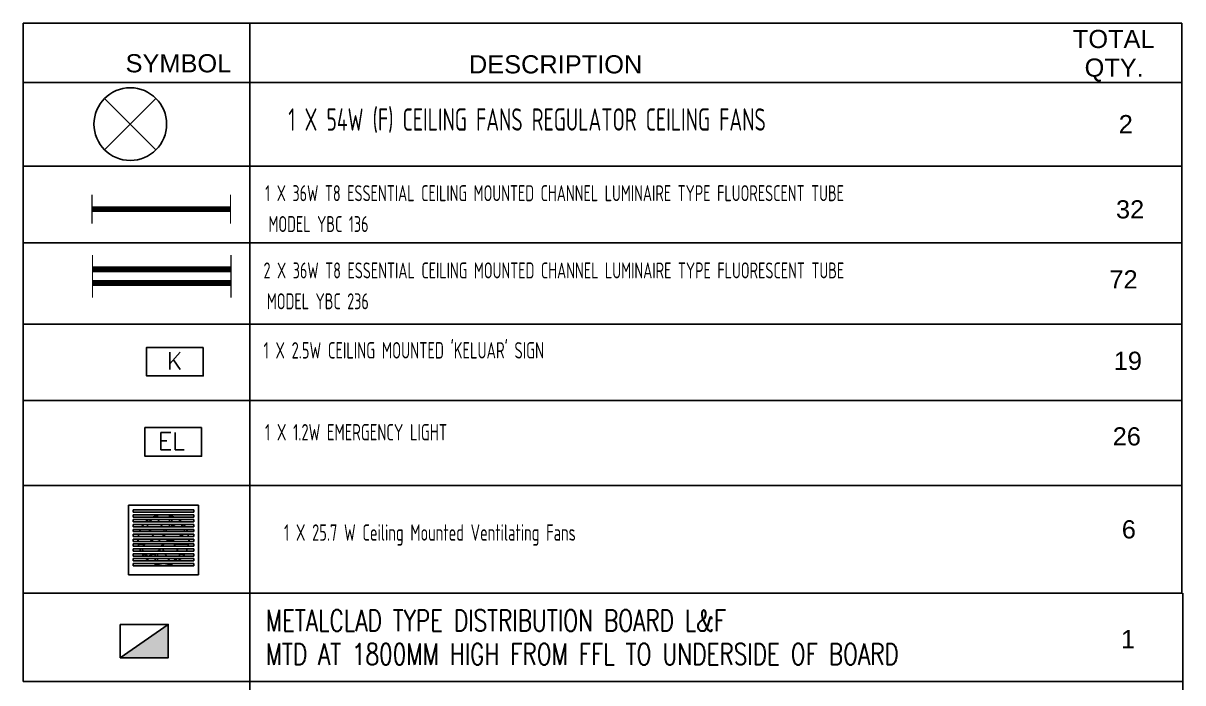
# Model space of a CAD drawing. Header units: inches. Extents: x 16928 to 514628, y -1471 to 241387.
# Drawn here: x 207503 to 218479, y 29648 to 35889 of the extents above; entities that cross this region are included whole.
import ezdxf

# ---------------------------------------------------------------- set-up
doc = ezdxf.new("R2010")
doc.units = ezdxf.units.IN
doc.header["$MEASUREMENT"] = 0
doc.linetypes.add('DASHED2', pattern=[0.375, 0.25, -0.125])
for name, color, linetype in [('A-TXTBOMBA', 7, 'Continuous'), ('Edges', 7, 'Continuous'), ('EL LIGHT', 6, 'Continuous'), ('ELECT', 6, 'Continuous'), ('elk_LAMPU', 6, 'Continuous'), ('K LIGHT', 3, 'Continuous'), ('LAMP', 5, 'Continuous'), ('LAMPU', 7, 'Continuous')]:
    doc.layers.add(name, color=color, linetype=linetype)
doc.layers.get('elk_LAMPU').off()
doc.styles.add('ARIAL', font='romans.shx', dxfattribs={"height": 2})
doc.styles.add('ARIAL2', font='arial.ttf', dxfattribs={"height": 200})
doc.styles.add('DIM', font='dim', dxfattribs={"width": 0.75})
doc.styles.add('ROMANS', font='ROMANS', dxfattribs={"width": 0.7})

# ---------------------------------------------------------------- blocks, each defined once
blk = doc.blocks.new('ceiling fan')
at = {"layer": 'ELECT', "color": 6}
for p, q in [((86610809, -1196104), (86611870, -1195043)), ((86610809, -1195043), (86611870, -1196104))]:
    blk.add_line(p, q, dxfattribs=at)
blk.add_circle((86611340, -1195573), 750, dxfattribs=at)
blk = doc.blocks.new('YBC136')
at = {"layer": 'LAMP'}
for points, const_width in [([(-135001, 195526), (-135001, 195250)], 10.9), ([(-133690, 195526), (-133690, 195250)], 10.9), ([(-135001, 195388), (-133690, 195388)], 54.6)]:
    blk.add_lwpolyline(points, dxfattribs=dict(at, const_width=const_width))
blk = doc.blocks.new('YBC 236')
at = {"layer": 'LAMP'}
for points, const_width in [([(-134682, 193808), (-134682, 193533)], 10.9), ([(-133371, 193808), (-133371, 193533)], 10.9), ([(-134682, 193671), (-133371, 193671)], 54.6), ([(-134682, 193679), (-134682, 193404)], 10.9), ([(-133371, 193679), (-133371, 193404)], 10.9), ([(-134682, 193542), (-133371, 193542)], 54.6)]:
    blk.add_lwpolyline(points, dxfattribs=dict(at, const_width=const_width))
blk = doc.blocks.new('EXIT LAMP')
at = {"layer": 'K LIGHT', "color": 3}
blk.add_lwpolyline([(54141, 5237), (53605, 5237), (53605, 4967), (54141, 4967)], close=True, dxfattribs=at)
at = {"layer": 'K LIGHT', "color": 3, "style": 'ARIAL'}
blk.add_text('K', height=165, dxfattribs=at).set_placement((53796, 5027))
blk = doc.blocks.new('EMERGENCY LIGHT')
at = {"layer": 'EL LIGHT', "color": 6}
blk.add_lwpolyline([(49518, 4900), (48981, 4900), (48981, 4630), (49518, 4630)], close=True, dxfattribs=at)
at = {"layer": 'EL LIGHT', "color": 6, "style": 'ARIAL'}
blk.add_text('EL', height=164.8, dxfattribs=at).set_placement((49105, 4690))
blk = doc.blocks.new('Exhaust Fan 8-Inch fr')
at = {"layer": 'Edges'}
for p, q in [((-5.91, 7.27), (5.91, 7.27)), ((-5.91, -4.54), (-5.91, 7.27)), ((-5.12, 6.08), (-5.12, 6.47)), ((-5.12, 6.47), (5.12, 6.47)), ((5.12, 6.08), (-5.12, 6.08)), ((5.12, 6.47), (5.12, 6.08)), ((5.91, -4.54), (5.91, 7.27)), ((-5.12, 5.26), (-5.12, 5.65)), ((-5.12, 5.65), (-0.31, 5.65)), ((-1.81, 5.26), (-5.12, 5.26)), ((-5.12, 4.43), (-5.12, 4.83)), ((-5.12, 4.83), (-2.54, 4.83)), ((-3.05, 4.43), (-5.12, 4.43)), ((-5.12, 3.61), (-5.12, 4)), ((-5.12, 4), (-3.38, 4)), ((-3.38, 4), (-3.69, 3.61)), ((-3.38, 4), (-2.75, 4)), ((-2.54, 4.83), (-3.05, 4.43)), ((-2.52, 4.43), (-3.05, 4.43)), ((-2.71, 3.71), (-2.75, 4)), ((-2.75, 4), (-2.74, 4)), ((-2.7, 3.72), (-2.74, 4)), ((-2.74, 4), (-0.47, 4)), ((-2.54, 4.83), (-1.91, 4.83)), ((-2.52, 4.43), (-2.46, 4.51)), ((-2.51, 4.43), (-2.52, 4.43)), ((-2.51, 4.43), (-2.45, 4.51)), ((-0.72, 4.43), (-2.51, 4.43)), ((-2.45, 4.51), (-2.46, 4.51)), ((-2.45, 4.51), (-1.91, 4.83)), ((-1.91, 4.83), (-0.99, 4.83)), ((-1.43, 5.42), (-1.81, 5.26)), ((-1.43, 5.26), (-1.81, 5.26)), ((-1.12, 5.54), (-1.43, 5.42)), ((-1.43, 5.42), (-1.43, 5.26)), ((-1.03, 5.26), (-1.43, 5.26)), ((-1.03, 5.56), (-1.12, 5.54)), ((-0.31, 5.65), (-1.03, 5.56)), ((-1.03, 5.56), (-1.03, 5.26)), ((1.03, 5.26), (-1.03, 5.26)), ((-0.9, 4.76), (-0.99, 4.83)), ((-0.99, 4.83), (1.03, 4.83)), ((-0.9, 4.76), (-0.72, 4.43)), ((1.03, 4.43), (-0.72, 4.43)), ((-0.47, 4), (-0.24, 3.61)), ((-0.47, 4), (1.03, 4)), ((-0.31, 5.65), (0.31, 5.65)), ((1.03, 5.56), (0.31, 5.65)), ((0.31, 5.65), (5.12, 5.65)), ((1.03, 5.56), (1.03, 5.26)), ((1.12, 5.54), (1.03, 5.56)), ((1.43, 5.26), (1.03, 5.26)), ((1.03, 4.83), (1.03, 4.43)), ((1.03, 4.83), (1.43, 4.83)), ((1.43, 4.43), (1.03, 4.43)), ((1.03, 4), (1.03, 3.61)), ((1.03, 4), (1.43, 4)), ((1.43, 5.42), (1.12, 5.54)), ((1.43, 5.42), (1.43, 5.26)), ((1.81, 5.26), (1.43, 5.42)), ((1.81, 5.26), (1.43, 5.26)), ((1.43, 4.83), (1.43, 4.43)), ((1.43, 4.83), (2.54, 4.83)), ((3.05, 4.43), (1.43, 4.43)), ((1.43, 4), (1.43, 3.64)), ((1.43, 3.64), (2.05, 4)), ((1.43, 4), (2.05, 4)), ((5.12, 5.26), (1.81, 5.26)), ((2.05, 4), (2.92, 4)), ((3.05, 4.43), (2.54, 4.83)), ((2.54, 4.83), (5.12, 4.83)), ((2.92, 4), (3.08, 3.89)), ((2.92, 4), (3.38, 4)), ((5.12, 4.43), (3.05, 4.43)), ((3.69, 3.61), (3.38, 4)), ((3.38, 4), (5.12, 4)), ((5.12, 5.65), (5.12, 5.26)), ((5.12, 4.83), (5.12, 4.43)), ((5.12, 4), (5.12, 3.61)), ((-3.69, 3.61), (-5.12, 3.61)), ((-5.12, 2.79), (-5.12, 3.18)), ((-5.12, 3.18), (-3.89, 3.18)), ((-4.06, 2.79), (-5.12, 2.79)), ((-5.12, 1.96), (-5.12, 2.36)), ((-5.12, 2.36), (-4.2, 2.36)), ((-4.25, 1.96), (-5.12, 1.96)), ((-4.22, 2.17), (-4.25, 1.96)), ((-4.22, 1.96), (-4.25, 1.96)), ((-4.2, 2.36), (-4.22, 2.17)), ((-4.22, 1.96), (-4.22, 2.17)), ((-1.63, 1.96), (-4.22, 1.96)), ((-4.2, 2.36), (-1.93, 2.36)), ((-3.89, 3.18), (-4.06, 2.79)), ((-2.18, 2.79), (-4.06, 2.79)), ((-3.89, 3.18), (-2.4, 3.18)), ((-2.65, 3.61), (-3.69, 3.61)), ((-2.7, 3.72), (-2.71, 3.71)), ((-2.65, 3.61), (-2.71, 3.71)), ((-2.64, 3.61), (-2.7, 3.72)), ((-2.64, 3.61), (-2.65, 3.61)), ((-0.24, 3.61), (-2.64, 3.61)), ((-2.18, 2.79), (-2.4, 3.18)), ((-2.4, 3.18), (-2.39, 3.18)), ((-2.16, 2.79), (-2.39, 3.18)), ((-2.39, 3.18), (0.01, 3.18)), ((-2.16, 2.79), (-2.18, 2.79)), ((0.1, 2.79), (-2.16, 2.79)), ((-1.77, 2.08), (-1.93, 2.36)), ((-1.93, 2.36), (-1.91, 2.36)), ((-1.76, 2.09), (-1.91, 2.36)), ((-1.91, 2.36), (0.07, 2.36)), ((-1.76, 2.09), (-1.77, 2.08)), ((-1.77, 2.08), (-1.63, 1.96)), ((-1.76, 2.09), (-1.61, 1.96)), ((-1.61, 1.96), (-1.63, 1.96)), ((-0.35, 1.96), (-1.61, 1.96)), ((-0.35, 1.96), (-0.33, 1.98)), ((0.31, 1.96), (-0.35, 1.96)), ((-0.33, 1.98), (-0.17, 2.04)), ((1.03, 3.61), (-0.24, 3.61)), ((-0.17, 2.04), (-0.05, 2.05)), ((0, 2.1), (-0.05, 2.05)), ((-0.05, 2.05), (0, 2.06)), ((0.07, 2.36), (0, 2.1)), ((0, 2.06), (0.17, 2.03)), ((0.01, 3.18), (0.04, 3.13)), ((0.01, 3.18), (0.64, 3.18)), ((0.04, 3.13), (0.1, 2.79)), ((0.07, 2.36), (0.19, 2.36)), ((0.31, 2.79), (0.1, 2.79)), ((0.17, 2.03), (0.25, 1.99)), ((0.19, 2.36), (0.18, 2.29)), ((0.18, 2.29), (0.25, 1.99)), ((0.19, 2.36), (3.33, 2.36)), ((0.25, 1.99), (0.31, 1.96)), ((0.64, 3.18), (0.31, 2.79)), ((3.54, 2.79), (0.31, 2.79)), ((2.67, 1.96), (0.31, 1.96)), ((0.64, 3.18), (3.49, 3.18)), ((1.37, 3.61), (1.03, 3.61)), ((1.37, 3.61), (1.43, 3.64)), ((3.24, 3.61), (1.37, 3.61)), ((3.32, 2.34), (2.67, 1.96)), ((2.69, 1.96), (2.67, 1.96)), ((3.33, 2.33), (2.69, 1.96)), ((4.2, 1.96), (2.69, 1.96)), ((3.08, 3.89), (3.24, 3.61)), ((3.69, 3.61), (3.24, 3.61)), ((3.32, 2.34), (3.33, 2.36)), ((3.32, 2.34), (3.33, 2.33)), ((3.33, 2.33), (3.35, 2.36)), ((3.33, 2.36), (3.35, 2.36)), ((3.35, 2.36), (4.2, 2.36)), ((3.49, 3.18), (3.5, 3.15)), ((3.49, 3.18), (3.89, 3.18)), ((3.54, 2.79), (3.5, 3.15)), ((3.5, 3.15), (3.51, 3.14)), ((3.54, 2.79), (3.51, 3.14)), ((4.06, 2.79), (3.54, 2.79)), ((3.54, 2.79), (3.54, 2.79)), ((5.12, 3.61), (3.69, 3.61)), ((4.06, 2.79), (3.89, 3.18)), ((3.89, 3.18), (5.12, 3.18)), ((5.12, 2.79), (4.06, 2.79)), ((4.2, 2.34), (4.2, 2.36)), ((4.2, 2.36), (5.12, 2.36)), ((4.2, 2.34), (4.2, 2.33)), ((4.25, 1.96), (4.2, 2.33)), ((4.2, 2.33), (4.2, 1.96)), ((4.25, 1.96), (4.2, 1.96)), ((5.12, 1.96), (4.25, 1.96)), ((5.12, 3.18), (5.12, 2.79)), ((5.12, 2.36), (5.12, 1.96)), ((-5.12, 1.14), (-5.12, 1.53)), ((-5.12, 1.53), (-4.31, 1.53)), ((-4.3, 1.14), (-5.12, 1.14)), ((-5.12, 0.32), (-5.12, 0.71)), ((-5.12, 0.71), (-4.25, 0.71)), ((-4.19, 0.32), (-5.12, 0.32)), ((-4.31, 1.53), (-4.33, 1.36)), ((-4.33, 1.36), (-4.3, 1.14)), ((-4.31, 1.53), (-4.29, 1.53)), ((-4.29, 1.14), (-4.3, 1.14)), ((-4.29, 1.53), (-4.29, 1.14)), ((-4.29, 1.53), (-4.22, 1.53)), ((-2.3, 1.14), (-4.29, 1.14)), ((-4.25, 0.71), (-4.22, 0.55)), ((-4.25, 0.71), (-3.04, 0.71)), ((-4.22, 1.53), (-4.22, 1.52)), ((-4.22, 1.53), (-1.43, 1.53)), ((-4.22, 1.52), (-1.43, 1.52)), ((-4.22, 0.65), (-3.16, 0.65)), ((-4.22, 0.55), (-4.22, 0.65)), ((-4.22, 0.55), (-4.19, 0.32)), ((-3.53, 0.32), (-4.19, 0.32)), ((-3.37, 0.52), (-3.53, 0.32)), ((-0.3, 0.32), (-3.53, 0.32)), ((-3.37, 0.52), (-3.16, 0.65)), ((-3.16, 0.65), (-3.04, 0.71)), ((-3.04, 0.71), (-0.26, 0.71)), ((-2.3, 1.14), (-1.74, 1.46)), ((-0.61, 1.14), (-2.3, 1.14)), ((-1.74, 1.46), (-1.43, 1.52)), ((-1.43, 1.53), (-1.43, 1.52)), ((-1.43, 1.52), (-1.32, 1.53)), ((-1.43, 1.53), (-1.32, 1.53)), ((-1.43, 1.52), (-1.43, 1.52)), ((-1.32, 1.53), (-1.14, 1.53)), ((-1.14, 1.53), (-1.1, 1.52)), ((-1.14, 1.53), (-1.1, 1.53)), ((-1.1, 1.53), (-1.1, 1.52)), ((-1.1, 1.53), (-0.65, 1.53)), ((-1.1, 1.52), (-0.72, 1.42)), ((-0.72, 1.42), (-0.66, 1.37)), ((-0.67, 1.43), (-0.65, 1.53)), ((-0.66, 1.37), (-0.67, 1.43)), ((-0.65, 1.26), (-0.66, 1.37)), ((-0.65, 1.53), (0.61, 1.53)), ((-0.61, 1.14), (-0.65, 1.26)), ((0.57, 1.14), (-0.61, 1.14)), ((-0.3, 0.32), (-0.23, 0.57)), ((-0.29, 0.32), (-0.3, 0.32)), ((-0.29, 0.32), (-0.27, 0.37)), ((-0.13, 0.32), (-0.29, 0.32)), ((-0.27, 0.37), (-0.22, 0.56)), ((-0.27, 0.37), (-0.12, 0.35)), ((-0.22, 0.56), (-0.26, 0.71)), ((-0.23, 0.57), (-0.26, 0.71)), ((-0.26, 0.71), (-0.26, 0.71)), ((-0.26, 0.71), (-0.01, 0.71)), ((-0.23, 0.57), (-0.22, 0.56)), ((-0.13, 0.32), (-0.12, 0.35)), ((-0.12, 0.32), (-0.13, 0.32)), ((-0.12, 0.32), (-0.01, 0.7)), ((-0.12, 0.35), (-0.02, 0.69)), ((1.97, 0.32), (-0.12, 0.32)), ((-0.02, 0.69), (-0.01, 0.71)), ((-0.01, 0.7), (-0.02, 0.69)), ((-0.01, 0.7), (0, 0.71)), ((-0.01, 0.71), (0, 0.71)), ((0, 0.71), (1.75, 0.71)), ((0.6, 1.22), (0.57, 1.14)), ((0.62, 1.14), (0.57, 1.14)), ((0.63, 1.39), (0.6, 1.22)), ((0.61, 1.53), (0.62, 1.49)), ((0.61, 1.53), (1.92, 1.53)), ((0.67, 1.44), (0.62, 1.49)), ((0.62, 1.49), (0.62, 1.48)), ((0.68, 1.43), (0.62, 1.48)), ((0.62, 1.48), (0.63, 1.39)), ((0.84, 1.19), (0.62, 1.14)), ((1.03, 1.14), (0.62, 1.14)), ((1.16, 1.31), (0.67, 1.44)), ((0.67, 1.44), (0.68, 1.43)), ((1.02, 1.34), (0.68, 1.43)), ((0.99, 1.15), (0.84, 1.19)), ((0.99, 1.15), (1.02, 1.34)), ((1.03, 1.14), (0.99, 1.15)), ((1.17, 1.3), (1.02, 1.34)), ((1.2, 1.14), (1.03, 1.14)), ((1.69, 1.4), (1.16, 1.31)), ((1.16, 1.31), (1.17, 1.3)), ((1.22, 1.31), (1.17, 1.3)), ((1.22, 1.31), (1.2, 1.14)), ((1.43, 1.14), (1.2, 1.14)), ((1.43, 1.34), (1.22, 1.31)), ((1.7, 1.39), (1.43, 1.34)), ((1.43, 1.34), (1.43, 1.14)), ((4.29, 1.14), (1.43, 1.14)), ((1.92, 1.53), (1.69, 1.4)), ((1.69, 1.4), (1.7, 1.39)), ((1.92, 1.52), (1.7, 1.39)), ((1.75, 0.71), (1.78, 0.65)), ((1.75, 0.71), (4.25, 0.71)), ((1.78, 0.65), (4.2, 0.65)), ((1.78, 0.65), (1.97, 0.32)), ((1.95, 1.53), (1.92, 1.52)), ((1.92, 1.53), (1.95, 1.53)), ((1.92, 1.52), (4.2, 1.52)), ((1.95, 1.53), (4.2, 1.53)), ((4.19, 0.32), (1.97, 0.32)), ((4.19, 0.32), (4.2, 0.38)), ((5.12, 0.32), (4.19, 0.32)), ((4.2, 1.52), (4.2, 1.53)), ((4.2, 1.53), (4.29, 1.53)), ((4.2, 0.38), (4.25, 0.71)), ((4.2, 0.65), (4.2, 0.38)), ((4.25, 0.71), (5.12, 0.71)), ((4.29, 1.53), (4.29, 1.14)), ((4.29, 1.53), (4.31, 1.53)), ((4.3, 1.14), (4.29, 1.14)), ((4.3, 1.14), (4.33, 1.36)), ((5.12, 1.14), (4.3, 1.14)), ((4.33, 1.36), (4.31, 1.53)), ((4.31, 1.53), (5.12, 1.53)), ((5.12, 1.53), (5.12, 1.14)), ((5.12, 0.71), (5.12, 0.32)), ((-5.12, -0.51), (-5.12, -0.11)), ((-5.12, -0.11), (-4.04, -0.11)), ((-3.87, -0.51), (-5.12, -0.51)), ((-5.12, -1.33), (-5.12, -0.94)), ((-5.12, -0.94), (-3.65, -0.94)), ((-3.35, -1.33), (-5.12, -1.33)), ((-5.12, -2.15), (-5.12, -1.76)), ((-5.12, -1.76), (-2.99, -1.76)), ((-4.04, -0.11), (-4.02, -0.14)), ((-4.04, -0.11), (-3.57, -0.11)), ((-4.02, -0.14), (-3.57, -0.14)), ((-4.02, -0.14), (-3.87, -0.51)), ((-3.43, -0.51), (-3.87, -0.51)), ((-3.65, -0.94), (-3.57, -1.04)), ((-3.65, -0.94), (-3.18, -0.94)), ((-3.57, -0.11), (-3.57, -0.14)), ((-3.57, -0.11), (-0.52, -0.11)), ((-3.57, -0.14), (-3.56, -0.29)), ((-3.57, -1.04), (-3.12, -1.04)), ((-3.57, -1.04), (-3.35, -1.33)), ((-3.56, -0.29), (-3.43, -0.51)), ((-1, -0.51), (-3.43, -0.51)), ((-2.71, -1.33), (-3.35, -1.33)), ((-3.13, -1.03), (-3.18, -0.94)), ((-3.18, -0.94), (-1.75, -0.94)), ((-2.71, -1.33), (-3.13, -1.03)), ((-3.13, -1.03), (-3.12, -1.04)), ((-2.71, -1.33), (-3.12, -1.04)), ((-3.12, -1.04), (-3.12, -1.04)), ((-2.99, -1.76), (-2.47, -2.15)), ((-2.99, -1.76), (-1.43, -1.76)), ((-2.34, -1.28), (-2.71, -1.33)), ((-2.71, -1.33), (-2.71, -1.33)), ((-2.65, -1.33), (-2.71, -1.33)), ((-2.71, -1.33), (-2.71, -1.33)), ((-2.33, -1.29), (-2.65, -1.33)), ((-1.43, -1.33), (-2.65, -1.33)), ((-1.75, -0.94), (-2.34, -1.28)), ((-2.34, -1.28), (-2.33, -1.29)), ((-1.91, -1.04), (-2.33, -1.29)), ((-1.72, -0.94), (-1.91, -1.04)), ((-1.91, -1.04), (-1.43, -1.04)), ((-1.75, -0.94), (-1.72, -0.94)), ((-1.72, -0.94), (-1.43, -0.94)), ((-1.43, -0.94), (-1.43, -1.04)), ((-1.43, -0.94), (-1.03, -0.94)), ((-1.43, -1.04), (-1.43, -1.33)), ((-1.03, -1.33), (-1.43, -1.33)), ((-1.43, -1.76), (-1.43, -2.15)), ((-1.43, -1.76), (-1.03, -1.76)), ((-1.03, -1.33), (-1.03, -0.94)), ((-1.03, -0.94), (0.29, -0.94)), ((0.51, -1.33), (-1.03, -1.33)), ((-1.03, -2.15), (-1.03, -1.76)), ((-1.03, -1.76), (0.76, -1.76)), ((-0.7, -0.33), (-1, -0.51)), ((-0.97, -0.51), (-1, -0.51)), ((-0.7, -0.35), (-0.97, -0.51)), ((0.04, -0.51), (-0.97, -0.51)), ((-0.7, -0.35), (-0.5, -0.11)), ((-0.7, -0.33), (-0.52, -0.11)), ((-0.7, -0.33), (-0.7, -0.35)), ((-0.52, -0.11), (-0.5, -0.11)), ((-0.5, -0.11), (-0.1, -0.11)), ((-0.07, -0.33), (-0.1, -0.11)), ((-0.1, -0.11), (-0.09, -0.11)), ((-0.05, -0.32), (-0.09, -0.11)), ((-0.09, -0.11), (2.22, -0.11)), ((-0.05, -0.32), (-0.07, -0.33)), ((0.04, -0.51), (-0.07, -0.33)), ((0.05, -0.51), (-0.05, -0.32)), ((0.05, -0.51), (0.04, -0.51)), ((2.45, -0.51), (0.05, -0.51)), ((0.51, -1.33), (0.29, -0.94)), ((0.29, -0.94), (0.3, -0.94)), ((0.53, -1.33), (0.3, -0.94)), ((0.3, -0.94), (2.69, -0.94)), ((0.53, -1.33), (0.51, -1.33)), ((2.7, -1.33), (0.53, -1.33)), ((0.88, -1.96), (0.76, -1.76)), ((0.76, -1.76), (0.78, -1.76)), ((0.89, -1.95), (0.78, -1.76)), ((0.78, -1.76), (2.35, -1.76)), ((0.89, -1.95), (0.88, -1.96)), ((0.88, -1.96), (1.03, -2.08)), ((0.89, -1.95), (1.15, -2.15)), ((2.35, -1.76), (1.7, -2.14)), ((2.22, -0.11), (2.24, -0.14)), ((2.22, -0.11), (4.04, -0.11)), ((2.24, -0.14), (4.02, -0.14)), ((2.24, -0.14), (2.45, -0.51)), ((2.35, -1.76), (2.99, -1.76)), ((3.87, -0.51), (2.45, -0.51)), ((2.47, -2.15), (2.99, -1.76)), ((2.69, -0.94), (2.7, -1.04)), ((2.69, -0.94), (3.65, -0.94)), ((2.7, -1.04), (3.57, -1.04)), ((2.7, -1.04), (2.73, -1.29)), ((2.73, -1.29), (2.7, -1.33)), ((3.35, -1.33), (2.7, -1.33)), ((2.99, -1.76), (5.12, -1.76)), ((3.35, -1.33), (3.57, -1.04)), ((5.12, -1.33), (3.35, -1.33)), ((3.57, -1.04), (3.65, -0.94)), ((3.65, -0.94), (5.12, -0.94)), ((3.87, -0.51), (4.02, -0.14)), ((5.12, -0.51), (3.87, -0.51)), ((4.02, -0.14), (4.04, -0.11)), ((4.04, -0.11), (5.12, -0.11)), ((5.12, -0.11), (5.12, -0.51)), ((5.12, -0.94), (5.12, -1.33)), ((5.12, -1.76), (5.12, -2.15)), ((-2.47, -2.15), (-5.12, -2.15)), ((-5.12, -2.98), (-5.12, -2.58)), ((-5.12, -2.58), (-1.7, -2.58)), ((5.12, -2.98), (-5.12, -2.98)), ((-1.43, -2.15), (-2.47, -2.15)), ((-1.7, -2.58), (-1.43, -2.69)), ((-1.7, -2.58), (-1.43, -2.58)), ((-1.03, -2.15), (-1.43, -2.15)), ((-1.43, -2.58), (-1.43, -2.69)), ((-1.43, -2.58), (-1.03, -2.58)), ((-1.43, -2.69), (-1.12, -2.82)), ((-1.12, -2.82), (-1.03, -2.83)), ((1.03, -2.15), (-1.03, -2.15)), ((-1.03, -2.83), (-1.03, -2.58)), ((-1.03, -2.58), (1.03, -2.58)), ((-1.03, -2.83), (0, -2.97)), ((0, -2.97), (1.03, -2.83)), ((1.03, -2.08), (1.03, -2.15)), ((1.03, -2.08), (1.13, -2.15)), ((1.13, -2.15), (1.03, -2.15)), ((1.03, -2.58), (1.03, -2.83)), ((1.03, -2.58), (1.43, -2.58)), ((1.03, -2.83), (1.12, -2.82)), ((1.12, -2.82), (1.43, -2.69)), ((1.15, -2.15), (1.13, -2.15)), ((1.49, -2.15), (1.15, -2.15)), ((1.43, -2.58), (1.43, -2.69)), ((1.43, -2.69), (1.7, -2.58)), ((1.43, -2.58), (1.7, -2.58)), ((1.49, -2.15), (1.7, -2.14)), ((1.56, -2.15), (1.49, -2.15)), ((1.56, -2.15), (1.69, -2.14)), ((2.47, -2.15), (1.56, -2.15)), ((1.7, -2.14), (1.69, -2.14)), ((1.7, -2.58), (5.12, -2.58)), ((5.12, -2.15), (2.47, -2.15)), ((5.12, -2.58), (5.12, -2.98)), ((5.21, -4.54), (-5.91, -4.54)), ((5.21, -4.54), (5.72, -4.54)), ((5.72, -4.54), (5.91, -4.54))]:
    blk.add_line(p, q, dxfattribs=at)
blk = doc.blocks.new('DB')
at = {"layer": 'ELECT', "color": 2}
blk.add_line((253743, 25513), (253288, 25198), dxfattribs=at)
blk.add_lwpolyline([(253288, 25513), (253743, 25513), (253743, 25198), (253288, 25198)], close=True, dxfattribs=at)
blk.add_solid([(253743, 25513), (253743, 25198), (253288, 25198)], dxfattribs=at)

msp = doc.modelspace()

# ---------------------------------------------------------------- linework, layer by layer
at = {"layer": 'LAMPU', "color": 1}
for p, q in [((208389, 35889), (207503, 35889)), ((207503, 35889), (207503, 31515)), ((209647, 35889), (209647, 31515)), ((218470, 35889), (218470, 31515)), ((208364, 35327), (207503, 35327)), ((208391, 34537), (207503, 34537)), ((208389, 33810), (207503, 33810)), ((208389, 33040), (207503, 33040)), ((208389, 32320), (207503, 32320)), ((207503, 31515), (208389, 31515)), ((207503, 31515), (207503, 30496)), ((209647, 31515), (209647, 30496)), ((218470, 31515), (218470, 30496)), ((207503, 30496), (218448, 30496)), ((207503, 30496), (207503, 29659)), ((209647, 30496), (209647, 23806)), ((218448, 30496), (218470, 30496)), ((218479, 23806), (218479, 30496)), ((207503, 29659), (218479, 29659))]:
    msp.add_line(p, q, dxfattribs=at)
at = {"layer": 'LAMPU', "color": 1, "linetype": 'Continuous'}
for p, q in [((208389, 35889), (218470, 35889)), ((208364, 35327), (218470, 35327)), ((208391, 34537), (218470, 34537)), ((208389, 33810), (218470, 33810)), ((208389, 33040), (218470, 33040)), ((208389, 32320), (218470, 32320)), ((208389, 31515), (218470, 31515))]:
    msp.add_line(p, q, dxfattribs=at)

# ---------------------------------------------------------------- block references
at = {"xscale": 55.93592704657889, "yscale": 55.93592704657889, "zscale": 55.93592704657889}
msp.add_blockref('Exhaust Fan 8-Inch fr', (208831, 30922), dxfattribs=at)
at = {"layer": 'A-TXTBOMBA'}
msp.add_blockref('DB', (-44867, 4687), dxfattribs=at)
at = {"layer": 'elk_LAMPU', "color": 0, "linetype": 'DASHED2', "lineweight": 18, "xscale": 0.4586404132694923, "yscale": 0.4586404132694923, "zscale": 0.4586404132694923}
msp.add_blockref('ceiling fan', (-39514944, 583272), dxfattribs=at)
at = {"layer": 'LAMP'}
for name, p in [('YBC136', (343156, -161259)), ('YBC 236', (342841, -160111))]:
    msp.add_blockref(name, p, dxfattribs=at)
at = {"layer": 'LAMP', "color": 0}
for name, p in [('EXIT LAMP', (155066, 27584)), ('EMERGENCY LIGHT', (159674, 27162))]:
    msp.add_blockref(name, p, dxfattribs=at)

# ---------------------------------------------------------------- texts
at = {"layer": 'ELECT', "color": 7, "style": 'ROMANS', "width": 0.75}
for s, p in [('METALCLAD TYPE DISTRIBUTION BOARD L&F', (209798, 30137)), ('MTD AT 1800MM HIGH FROM FFL TO UNDERSIDE OF BOARD', (209798, 29819))]:
    msp.add_text(s, height=200, dxfattribs=at).set_placement(p)
at = {"layer": 'LAMPU', "style": 'ARIAL2'}
for s, height, p in [('TOTAL', 171.8, (217438, 35654)), ('SYMBOL', 171.8, (208472, 35424)), ('DESCRIPTION', 171.84, (211722, 35414)), ('QTY.', 171.8, (217549, 35383)), ('2', 172, (217872, 34848)), ('32', 171.8, (217846, 34042)), ('72', 171.8, (217784, 33379)), ('19', 171.8, (217825, 32609)), ('26', 171.8, (217815, 31894)), ('6', 172, (217901, 31014)), ('1', 172, (217893, 29975))]:
    msp.add_text(s, height=height, dxfattribs=at).set_placement(p)
at = {"layer": 'LAMPU', "color": 7, "linetype": 'Continuous', "style": 'DIM', "width": 0.75}
for s, height, p in [('1 X 54W (F) CEILING FANS REGULATOR CEILING FANS', 211.41, (210012, 34872)), ('1 X 36W T8 ESSENTIAL CEILING MOUNTED CHANNEL LUMINAIRE TYPE FLUORESCENT TUBE ', 151.22, (209793, 34205)), ('MODEL YBC 136', 151.22, (209824, 33913)), ('2 X 36W T8 ESSENTIAL CEILING MOUNTED CHANNEL LUMINAIRE TYPE FLUORESCENT TUBE ', 151.22, (209778, 33474)), ('MODEL YBC 236', 151.22, (209809, 33182))]:
    msp.add_text(s, height=height, dxfattribs=at).set_placement(p)
at = {"layer": 'LAMPU', "color": 7, "style": 'DIM', "width": 0.75}
for s, p in [("1 X 2.5W CEILING MOUNTED 'KELUAR' SIGN", (209778, 32716)), ('1 X 1.2W EMERGENCY LIGHT', (209792, 31941)), ('1 X 25.7 W Ceiling Mounted Ventilating Fans', (209972, 30992))]:
    msp.add_text(s, height=155.34, dxfattribs=at).set_placement(p)

doc.saveas('drawing.dxf')
